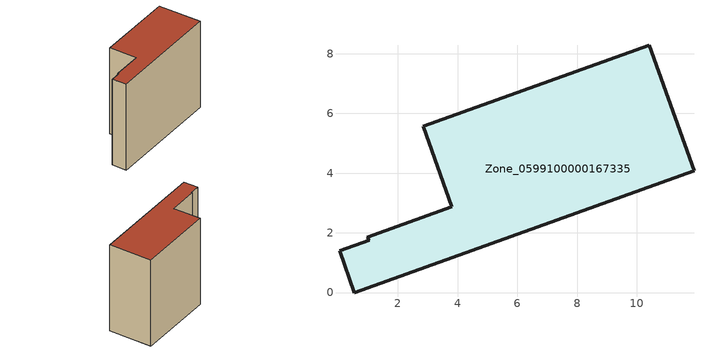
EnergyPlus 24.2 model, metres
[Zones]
Zone_0599100000167335
 floor ground (C_G): 1.03,1.76 0.98,1.86 3.8,2.87 2.84,5.57 10.42,8.28 11.92,4.08 0.54,0 0.04,1.4 z0
 wall outside (C_F): 0.54,0 11.92,4.08 10.42,8.28 2.84,5.57 3.8,2.87 0.98,1.86 1.03,1.76 0.04,1.4 0.54,0 z0:9.3
 roof outside (C_R): 0.98,1.86 1.03,1.76 0.04,1.4 0.54,0 11.92,4.08 10.42,8.28 2.84,5.57 3.8,2.87 z9.3
[BUILDING]
Pand.0599100000167335: North Axis=0; Terrain=City; Loads Convergence Tolerance Value=0.04; Temperature Convergence Tolerance Value=0.4; Solar Distribution=FullExterior; Maximum Number of Warmup Days=25; Minimum Number of Warmup Days=1
[Site:Location]
Rotterdam.The.Hague.AP_ZH_NLD Design_Conditions: Latitude=51.96; Longitude=4.45; Time Zone=1; Elevation=-4.5
[SITE:GROUNDTEMPERATURE:BUILDINGSURFACE]
18, 18, 18, 18, 18, 18, 18, 18, 18, 18, 18, 18
[MATERIAL] Thermal Absorptance=0.9; Solar Absorptance=0.7; Visible Absorptance=0.7
Name | Roughness | Thickness | Conductivity | Density | Specific Heat
G.TI.1946 | MediumSmooth | 0.15 | 1 | 540 | 1210
F.TI.1946 | Rough | 0.3 | 0.857143 | 1920 | 840
R.TI.1946 | MediumRough | 0.2 | 0.1 | 1500 | 1000
[CONSTRUCTION]
C_G: G.TI.1946
C_F: F.TI.1946
C_R: R.TI.1946
[ZONE]
Zone_0599100000167335: Type=1; Multiplier=1; Ceiling Height=Autocalculate; Volume=Autocalculate; Floor Area=autocalculate; Part of Total Floor Area=Yes
[ZONEINFILTRATION:DESIGNFLOWRATE]
Infil_Zone_0599100000167335: Zone or ZoneList or Space or SpaceList=Zone_0599100000167335; Schedule=AlwaysOn; Design Flow Rate Calculation Method=Flow/Area; Flow Rate per Floor Area=0.003; Constant Term Coefficient=1; Temperature Term Coefficient=0; Velocity Term Coefficient=0; Velocity Squared Term Coefficient=0
[HVACTEMPLATE:ZONE:IDEALLOADSAIRSYSTEM]
Zone_0599100000167335: Maximum Heating Supply Air Temperature=50; Minimum Cooling Supply Air Temperature=13; Maximum Heating Supply Air Humidity Ratio=0.0156; Minimum Cooling Supply Air Humidity Ratio=0.0077; Heating Limit=NoLimit; Cooling Limit=NoLimit; Dehumidification Control Type=ConstantSensibleHeatRatio; Cooling Sensible Heat Ratio=0.7; Dehumidification Setpoint=60; Humidification Control Type=None; Humidification Setpoint=30; Outdoor Air Method=None; Outdoor Air Flow Rate per Person=0.00944; Outdoor Air Flow Rate per Zone Floor Area=0; Outdoor Air Flow Rate per Zone=0; Demand Controlled Ventilation Type=None; Outdoor Air Economizer Type=NoEconomizer; Heat Recovery Type=None; Sensible Heat Recovery Effectiveness=0.7; Latent Heat Recovery Effectiveness=0.65
[ZONECONTROL:THERMOSTAT]
ThermostatControl_Zone_0599100000167335: Zone or ZoneList=Zone_0599100000167335; Control Type Schedule=DualSetpointControlType; Control 1=Thermostat_Zone_0599100000167335; Temperature Difference Between Cutout And Setpoint=0
[THERMOSTATSETPOINT:DUALSETPOINT]
Thermostat_Zone_0599100000167335: Heating Setpoint Temperature Schedule=HeatingSetpoint_Zone_0599100000167335; Cooling Setpoint Temperature Schedule=CoolingSetpoint_Zone_0599100000167335
[SCHEDULE:COMPACT]
HeatingSetpoint_Zone_0599100000167335: Through: 12/31, For: AllDays, Until: 24:00, 21
CoolingSetpoint_Zone_0599100000167335: Through: 12/31, For: AllDays, Until: 24:00, 24
DualSetpointControlType: Through: 12/31, For: AllDays, Until: 24:00, 4
AlwaysOn: Through: 12/31, For: AllDays, Until: 24:00, 1
